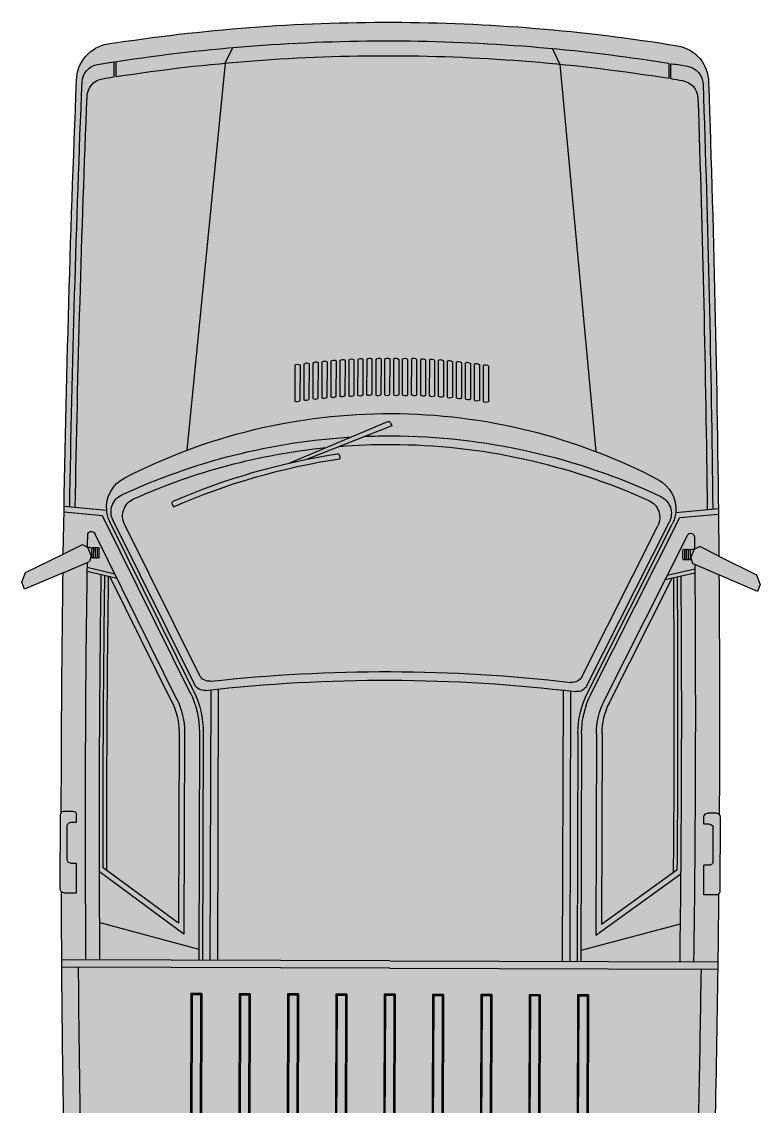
# Model space of a CAD drawing. Header units: millimetres. Extents: x 1999 to 2304, y 1614 to 1800.
# Drawn here: x 2208.45 to 2210.437, y 1628.197 to 1631.113 of the extents above; entities that cross this region are included whole.
import ezdxf

# ---------------------------------------------------------------- set-up
doc = ezdxf.new("R2010")
doc.units = ezdxf.units.MM
doc.header["$LTSCALE"] = 0.03
for name, color, linetype in [('Layout', 6, 'Continuous'), ('PL09', 9, 'Continuous'), ('PL250', 250, 'Continuous'), ('PL5', 5, 'Continuous')]:
    doc.layers.add(name, color=color, linetype=linetype)

# ---------------------------------------------------------------- blocks, each defined once
blk = doc.blocks.new('Pampa')
at = {"layer": 'PL09'}
blk.add_hatch(color=256, dxfattribs=at).paths.add_polyline_path([(-0.0335, 0.8005, 0.00102), (-0.0368, 0.8373, 0.376279), (-0.0866, 0.8844), (-0.2699, 0.8844, 0.414214), (-0.2899, 0.8644), (-0.2899, 0.8459), (-0.9588, 0.8696, 0.004602), (-1.8633, 0.8839, 0.204112), (-1.8705, 0.887), (-2.0705, 0.887, 0.167143), (-2.0767, 0.8849, 0.003279), (-2.7213, 0.8821), (-2.6772, 0.9856), (-2.6956, 0.9934), (-2.7218, 0.9829), (-2.7718, 0.8816, 0.006478), (-4.0448, 0.85, 0.368539), (-4.1436, 0.7658, 0.039625), (-4.2044, 0, 0.039625), (-4.1436, -0.7658, 0.368539), (-4.0448, -0.85, 0.006478), (-2.7718, -0.8816), (-2.7218, -0.9829), (-2.6956, -0.9934), (-2.6772, -0.9856), (-2.7213, -0.8821, 0.003279), (-2.0767, -0.8849, 0.167143), (-2.0705, -0.887), (-1.8705, -0.887, 0.204112), (-1.8633, -0.8839, 0.004602), (-0.9588, -0.8696), (-0.2899, -0.8459), (-0.2899, -0.8644, 0.414214), (-0.2699, -0.8844), (-0.0866, -0.8844, 0.376279), (-0.0368, -0.8373, 0.00102), (-0.0335, -0.8005, 0.022143), (0.002, 0, 0.022143)])
at = {"layer": 'PL250'}
for p, q in [((-2.889, 0.7653), (-2.8994, 0.8799)), ((-2.8749, 0.7762), (-2.8844, 0.8801)), ((-2.7718, 0.8816), (-2.7971, 0.8304)), ((-2.7213, 0.8821), (-2.7516, 0.811)), ((-2.0805, 0.877), (-2.0805, 0.8537)), ((-1.8605, 0.877), (-1.8605, 0.8437)), ((-1.6808, 0), (-1.6808, 0.8824)), ((-1.6608, 0), (-1.6608, 0.8821)), ((-2.0505, 0.8587), (-2.0505, 0.8437)), ((-1.9505, 0.8687), (-2.0405, 0.8687)), ((-1.9405, 0.8587), (-1.9405, 0.8437)), ((-2.7971, 0.8304), (-2.7897, 0.8161)), ((-2.7363, 0.817), (-2.7192, 0.7432)), ((-2.726, 0.8171), (-2.7076, 0.7374)), ((-2.0505, 0.8437), (-2.0705, 0.8437)), ((-1.8605, 0.8437), (-1.9405, 0.8437)), ((-2.38, 0.5738), (-2.8272, 0.7971)), ((-2.7898, 0.81), (-2.7897, 0.8161)), ((-2.7676, 0.8067), (-2.7897, 0.8161)), ((-2.7632, 0.805), (-2.7874, 0.805)), ((-2.7637, 0.8), (-2.7874, 0.8)), ((-2.7637, 0.795), (-2.7874, 0.795)), ((-2.7637, 0.79), (-2.7874, 0.79)), ((-2.7676, 0.8067), (-2.7516, 0.811)), ((-2.7612, 0.8084), (-2.7612, 0.807)), ((-2.3979, 0.538), (-2.8749, 0.7762)), ((-2.7637, 0.785), (-2.7874, 0.785)), ((-1.7806, 0.5689), (-1.9287, 0.7718)), ((-1.751, 0.5539), (-1.9174, 0.7818)), ((-1.7814, 0.7807), (-1.7103, 0.5139)), ((-4.056, 0.7437), (-4.0948, 0.7437)), ((-4.0552, 0.7487), (-4.0933, 0.7487)), ((-2.4226, 0.528), (-2.8638, 0.7483)), ((-2.4048, 0.5303), (-2.8572, 0.7562)), ((-2.3733, 0.5872), (-2.712, 0.7563)), ((-2.4473, 0.5146), (-2.8528, 0.7171)), ((-2.9078, 0.5895), (-2.8996, 0.5859)), ((-2.2931, 0.5689), (-1.7806, 0.5689)), ((-4.0931, 0.45), (-3.0519, 0.55)), ((-2.2931, 0.5539), (-1.751, 0.5539)), ((-1.5873, 0.5315), (-1.5908, 0.535)), ((-1.5908, 0.505), (-1.5908, 0.535)), ((-1.5908, 0.535), (-0.16, 0.535)), ((-1.5873, 0.5085), (-1.5873, 0.5315)), ((-1.5873, 0.5315), (-0.886, 0.5315)), ((-2.2931, 0.5139), (-1.6808, 0.5139)), ((-2.2931, 0.5039), (-1.6808, 0.5039)), ((-1.5873, 0.5085), (-1.5908, 0.505)), ((-1.5908, 0.505), (-0.16, 0.505)), ((-1.5873, 0.5085), (-0.886, 0.5085)), ((-2.4078, 0.4839), (-1.6808, 0.4839)), ((-4.0931, 0.45), (-4.1351, 0.43)), ((-2.4078, 0.4639), (-1.6808, 0.4639)), ((-1.5908, 0.405), (-0.16, 0.405)), ((-1.5908, 0.375), (-1.5908, 0.405)), ((-1.5873, 0.4015), (-1.5908, 0.405)), ((-1.5873, 0.4015), (-0.886, 0.4015)), ((-1.5873, 0.3785), (-1.5873, 0.4015)), ((-1.5873, 0.3785), (-1.5908, 0.375)), ((-1.5908, 0.375), (-0.16, 0.375)), ((-1.5873, 0.3785), (-0.886, 0.3785)), ((-3.0182, 0.2746), (-3.1304, 0.0094)), ((-1.5908, 0.275), (-0.16, 0.275)), ((-1.5908, 0.245), (-1.5908, 0.275)), ((-1.5873, 0.2715), (-1.5908, 0.275)), ((-1.5873, 0.2715), (-0.886, 0.2715)), ((-1.5873, 0.2485), (-1.5873, 0.2715)), ((-3.2842, 0.2362), (-3.1884, 0.2362)), ((-3.2821, 0.2464), (-3.1863, 0.2464)), ((-3.2808, 0.2604), (-3.1849, 0.2604)), ((-1.5873, 0.2485), (-1.5908, 0.245)), ((-1.5908, 0.245), (-0.16, 0.245)), ((-1.5873, 0.2485), (-0.886, 0.2485)), ((-3.2873, 0.212), (-3.1915, 0.212)), ((-3.2856, 0.2222), (-3.1898, 0.2222)), ((-3.1194, -0.0007), (-3.0283, 0.2287)), ((-3.2898, 0.1878), (-3.1939, 0.1878)), ((-3.2887, 0.198), (-3.1929, 0.198)), ((-3.2935, 0.1495), (-3.1977, 0.1495)), ((-3.2922, 0.1635), (-3.1964, 0.1635)), ((-3.2911, 0.1738), (-3.1953, 0.1738)), ((-3.2956, 0.1253), (-3.1998, 0.1253)), ((-3.2943, 0.1393), (-3.1984, 0.1393)), ((-3.0392, 0.1397), (-3.0303, 0.1383)), ((-1.5908, 0.145), (-0.16, 0.145)), ((-1.5908, 0.115), (-1.5908, 0.145)), ((-1.5873, 0.1415), (-1.5908, 0.145)), ((-1.5873, 0.1185), (-1.5908, 0.115)), ((-1.5873, 0.1415), (-0.886, 0.1415)), ((-1.5873, 0.1185), (-1.5873, 0.1415)), ((-1.5873, 0.1185), (-0.886, 0.1185)), ((-3.2968, 0.1014), (-3.2011, 0.1014)), ((-3.2968, 0.0914), (-3.2009, 0.0914)), ((-3.2955, 0.1154), (-3.1997, 0.1154)), ((-1.5908, 0.115), (-0.16, 0.115)), ((-3.2981, 0.0774), (-3.2023, 0.0774)), ((-3.298, 0.0671), (-3.2022, 0.0671)), ((-3.2993, 0.0531), (-3.2035, 0.0531)), ((-3.2977, 0.0425), (-3.2019, 0.0425)), ((-3.2993, 0.0052), (-3.2035, 0.0052)), ((-3.299, 0.0285), (-3.2032, 0.0285)), ((-3.298, 0.0192), (-3.2022, 0.0192)), ((-3.1277, 0.0028), (-3.1194, -0.0007)), ((-1.6808, 0), (-1.6808, -0.8824)), ((-1.6608, 0), (-1.6608, -0.8824)), ((-1.5908, 0.015), (-0.16, 0.015)), ((-1.5908, -0.015), (-1.5908, 0.015)), ((-1.5873, 0.0115), (-1.5908, 0.015)), ((-1.5873, 0.0115), (-0.886, 0.0115)), ((-1.5873, -0.0115), (-1.5873, 0.0115)), ((-3.2993, -0.0052), (-3.2035, -0.0052)), ((-3.299, -0.0285), (-3.2032, -0.0285)), ((-3.298, -0.0192), (-3.2022, -0.0192)), ((-1.5873, -0.0115), (-1.5908, -0.015)), ((-1.5908, -0.015), (-0.16, -0.015)), ((-1.5873, -0.0115), (-0.886, -0.0115)), ((-3.2993, -0.0531), (-3.2035, -0.0531)), ((-3.2977, -0.0425), (-3.2019, -0.0425)), ((-3.2981, -0.0774), (-3.2023, -0.0774)), ((-3.298, -0.0671), (-3.2022, -0.0671)), ((-3.2968, -0.0914), (-3.2009, -0.0914)), ((-3.2968, -0.1014), (-3.2011, -0.1014)), ((-3.2955, -0.1154), (-3.1997, -0.1154)), ((-1.5908, -0.115), (-0.16, -0.115)), ((-1.5908, -0.145), (-1.5908, -0.115)), ((-1.5873, -0.1185), (-1.5908, -0.115)), ((-3.2956, -0.1253), (-3.1998, -0.1253)), ((-3.2943, -0.1393), (-3.1984, -0.1393)), ((-1.5873, -0.1415), (-1.5908, -0.145)), ((-1.5908, -0.145), (-0.16, -0.145)), ((-1.5873, -0.1185), (-0.886, -0.1185)), ((-1.5873, -0.1415), (-1.5873, -0.1185)), ((-1.5873, -0.1415), (-0.886, -0.1415)), ((-3.2935, -0.1495), (-3.1977, -0.1495)), ((-3.2922, -0.1635), (-3.1964, -0.1635)), ((-3.2911, -0.1738), (-3.1953, -0.1738)), ((-3.2898, -0.1878), (-3.1939, -0.1878)), ((-3.2887, -0.198), (-3.1929, -0.198)), ((-3.2873, -0.212), (-3.1915, -0.212)), ((-3.2856, -0.2222), (-3.1898, -0.2222)), ((-3.2842, -0.2362), (-3.1884, -0.2362)), ((-3.2821, -0.2464), (-3.1863, -0.2464)), ((-3.2808, -0.2604), (-3.1849, -0.2604)), ((-1.5908, -0.245), (-0.16, -0.245)), ((-1.5908, -0.275), (-1.5908, -0.245)), ((-1.5873, -0.2485), (-1.5908, -0.245)), ((-1.5873, -0.2485), (-0.886, -0.2485)), ((-1.5873, -0.2715), (-1.5873, -0.2485)), ((-1.5873, -0.2715), (-1.5908, -0.275)), ((-1.5908, -0.275), (-0.16, -0.275)), ((-1.5873, -0.2715), (-0.886, -0.2715)), ((-1.5908, -0.375), (-0.16, -0.375)), ((-1.5908, -0.405), (-1.5908, -0.375)), ((-1.5873, -0.3785), (-1.5908, -0.375)), ((-1.5873, -0.3785), (-0.886, -0.3785)), ((-1.5873, -0.4015), (-1.5873, -0.3785)), ((-1.5873, -0.4015), (-1.5908, -0.405)), ((-1.5908, -0.405), (-0.16, -0.405)), ((-1.5873, -0.4015), (-0.886, -0.4015)), ((-4.0931, -0.45), (-4.1351, -0.43)), ((-4.0931, -0.45), (-4.1351, -0.43)), ((-4.0931, -0.45), (-3.0519, -0.55)), ((-2.4078, -0.4639), (-1.6808, -0.4639)), ((-2.4078, -0.4839), (-1.6808, -0.4839)), ((-2.4473, -0.5146), (-2.8528, -0.7171)), ((-2.2931, -0.5039), (-1.6808, -0.5039)), ((-2.2931, -0.5139), (-1.6808, -0.5139)), ((-1.7814, -0.7807), (-1.7103, -0.5139)), ((-1.5908, -0.505), (-0.16, -0.505)), ((-1.5908, -0.535), (-1.5908, -0.505)), ((-1.5873, -0.5085), (-1.5908, -0.505)), ((-1.5873, -0.5085), (-0.886, -0.5085)), ((-1.5873, -0.5315), (-1.5873, -0.5085)), ((-2.3979, -0.538), (-2.8749, -0.7762)), ((-2.4226, -0.528), (-2.8638, -0.7483)), ((-2.4048, -0.5303), (-2.8572, -0.7562)), ((-2.2931, -0.5539), (-1.751, -0.5539)), ((-1.751, -0.5539), (-1.9174, -0.7818)), ((-1.5873, -0.5315), (-1.5908, -0.535)), ((-1.5908, -0.535), (-0.16, -0.535)), ((-1.5873, -0.5315), (-0.886, -0.5315)), ((-2.38, -0.5738), (-2.8272, -0.7971)), ((-2.2931, -0.5689), (-1.7806, -0.5689)), ((-1.7806, -0.5689), (-1.9287, -0.7718)), ((-2.3733, -0.5872), (-2.712, -0.7563)), ((-4.056, -0.7437), (-4.0948, -0.7437)), ((-4.0552, -0.7487), (-4.0933, -0.7487)), ((-2.7363, -0.817), (-2.7192, -0.7432)), ((-2.726, -0.8171), (-2.7076, -0.7374)), ((-2.889, -0.7653), (-2.8994, -0.8799)), ((-2.8749, -0.7762), (-2.8844, -0.8801)), ((-2.7637, -0.785), (-2.7874, -0.785)), ((-2.7971, -0.8304), (-2.7897, -0.8161)), ((-2.7898, -0.81), (-2.7897, -0.8161)), ((-2.7676, -0.8067), (-2.7897, -0.8161)), ((-2.7637, -0.79), (-2.7874, -0.79)), ((-2.7637, -0.795), (-2.7874, -0.795)), ((-2.7637, -0.8), (-2.7874, -0.8)), ((-2.7632, -0.805), (-2.7874, -0.805)), ((-2.7676, -0.8067), (-2.7516, -0.811)), ((-2.7612, -0.8084), (-2.7612, -0.807)), ((-2.7213, -0.8821), (-2.7516, -0.811)), ((-2.7718, -0.8816), (-2.7971, -0.8304)), ((-2.0505, -0.8437), (-2.0705, -0.8437)), ((-2.0505, -0.8587), (-2.0505, -0.8437)), ((-1.9405, -0.8587), (-1.9405, -0.8437)), ((-1.8605, -0.8437), (-1.9405, -0.8437)), ((-1.8605, -0.877), (-1.8605, -0.8437)), ((-2.0805, -0.877), (-2.0805, -0.8537)), ((-1.9505, -0.8687), (-2.0405, -0.8687))]:
    blk.add_line(p, q, dxfattribs=at)
for centre, radius, start, end in [((-2.0705, 0.877), 0.01, 127.9556, 180), ((-1.8705, 0.877), 0.01, 0, 43.8548), ((-2.1904, -48.2633), 49.1333, 90.82528, 92.15858), ((-2.1904, -48.2633), 49.1183, 90.82394, 92.1145), ((-2.0705, 0.8537), 0.01, 180, 270), ((-2.0405, 0.8587), 0.01, 90, 180), ((-1.9505, 0.8587), 0.01, 0, 90), ((-4.0391, 0.7852), 0.05, 92.1586, 170.4938), ((-4.0008, 0.7716), 0.05, 92.1145, 170.5798), ((-2.2004, -48.2633), 49.0833, 89.39345, 90.64055), ((-2.1904, -48.2633), 49.1033, 88.56412, 89.38206), ((0.6498, 0), 4.8042, 170.4938, 171.0068), ((-2.8228, 0.8061), 0.01, 90.7267, 243.4654), ((-2.2004, -48.2633), 49.0833, 90.68812, 90.72667), ((-2.7874, 0.8025), 0.0025, 90, 270), ((-2.7874, 0.7975), 0.0025, 90, 270), ((-2.7874, 0.7925), 0.0025, 90, 270), ((-2.7874, 0.7875), 0.0025, 90, 270), ((-2.7848, 0.81), 0.005, 179.0858, 270), ((-2.7637, 0.8025), 0.0025, 270, 90), ((-2.7637, 0.7975), 0.0025, 270, 90), ((-2.7637, 0.7925), 0.0025, 270, 90), ((-2.7637, 0.7875), 0.0025, 270, 90), ((-2.7632, 0.807), 0.002, 270, 0), ((0.6498, 0), 4.7642, 170.5798, 170.9588), ((-2.8974, 0.6757), 0.09, 84.5936, 152.5696), ((-2.8974, 0.6757), 0.09, 63.4654, 84.5936), ((-2.1904, -48.2759), 49.0583, 89.40485, 90.61554), ((-2.1904, -48.2759), 49.0483, 89.6943, 90.61297), ((-2.1904, -48.2759), 49.0383, 89.68567, 90.61041), ((0.6498, 0), 4.8042, 171.1155, 180), ((0.6498, 0), 4.7642, 171.0197, 180), ((-4.0948, 0.7417), 0.002, 90, 171.1155), ((-4.0933, 0.7507), 0.002, 171.0068, 270), ((-2.8861, 0.7036), 0.05, 63.4654, 154.9617), ((-1.5956, 0), 1.5567, 152.5696, 180), ((-1.3799, 0), 1.7124, 154.9617, 176.4075), ((-2.8751, 0.6724), 0.05, 63.4654, 155.787), ((-1.3799, 0), 1.6894, 155.787, 174.044), ((-1.2724, -0.1321), 1.7926, 156.3489, 171.0944), ((-1.2782, -0.1304), 1.7726, 156.163, 171.2804), ((-2.9098, 0.585), 0.005, 66.1887, 156.3489), ((-2.2931, 0.7539), 0.185, 243.4654, 270), ((-2.2931, 0.7539), 0.2, 243.4654, 270), ((-2.436, 0.5011), 0.03, 353.2878, 63.4654), ((-2.2931, 0.7539), 0.25, 243.4654, 270), ((-2.2931, 0.7539), 0.24, 243.4654, 270), ((-2.4607, 0.4878), 0.03, 353.5027, 63.4654), ((1.8222, 0), 4.2575, 173.2878, 180), ((1.8222, 0), 4.2805, 173.5027, 180), ((-3.2767, 0.2284), 0.0108, 133.8665, 215.2785), ((-3.2733, 0.2527), 0.0108, 133.8665, 215.2785), ((-3.1971, 0.23), 0.0107, 313.1344, 35.5646), ((-3.1936, 0.2542), 0.0107, 313.1344, 35.5646), ((-3.2799, 0.2042), 0.0108, 133.8665, 215.2785), ((-3.2002, 0.2058), 0.0107, 313.1344, 35.5646), ((-3.2823, 0.18), 0.0108, 133.8665, 215.2785), ((-3.2026, 0.1816), 0.0107, 313.1344, 35.5646), ((-3.2847, 0.1558), 0.0108, 133.8665, 215.2785), ((-3.205, 0.1573), 0.0107, 313.1344, 35.5646), ((-3.2868, 0.1315), 0.0108, 133.8665, 215.2785), ((-3.2071, 0.1331), 0.0107, 313.1344, 35.5646), ((-1.3799, 0), 1.6894, 175.246, 180), ((-3.0384, 0.1446), 0.005, 171.0944, 261.2547), ((-3.2893, 0.0836), 0.0108, 133.8665, 215.2785), ((-3.288, 0.1076), 0.0108, 133.8665, 215.2785), ((-3.2096, 0.0852), 0.0107, 313.1344, 35.5646), ((-3.2084, 0.1091), 0.0107, 313.1344, 35.5646), ((-3.2905, 0.0594), 0.0108, 133.8665, 215.2785), ((-3.2108, 0.0609), 0.0107, 313.1344, 35.5646), ((-1.3799, 0), 1.7124, 177.6158, 180), ((-3.2902, 0.0348), 0.0108, 133.8665, 215.2785), ((-3.2105, 0.0363), 0.0107, 313.1344, 35.5646), ((0.6498, 0), 4.8042, 180, 188.8845), ((0.6498, 0), 4.7642, 180, 188.9803), ((-3.2905, 0.0114), 0.0108, 133.8665, 215.2785), ((-3.2108, 0.013), 0.0107, 313.1344, 35.5646), ((-1.5956, 0), 1.5567, 180, 207.4304), ((-3.1258, 0.0074), 0.005, 157.0783, 247.0783), ((-1.3799, 0), 1.7124, 180, 205.0383), ((-1.3799, 0), 1.6894, 180, 204.213), ((1.8222, 0), 4.2805, 180, 186.4973), ((1.8222, 0), 4.2575, 180, 186.7122), ((-3.2905, -0.0114), 0.0108, 144.7215, 226.1335), ((-3.2902, -0.0348), 0.0108, 144.7215, 226.1335), ((-3.2108, -0.013), 0.0107, 324.4354, 46.8656), ((-3.2105, -0.0363), 0.0107, 324.4354, 46.8656), ((-3.2905, -0.0594), 0.0108, 144.7215, 226.1335), ((-3.2108, -0.0609), 0.0107, 324.4354, 46.8656), ((-3.2893, -0.0836), 0.0108, 144.7215, 226.1335), ((-3.2096, -0.0852), 0.0107, 324.4354, 46.8656), ((-3.288, -0.1076), 0.0108, 144.7215, 226.1335), ((-3.2084, -0.1091), 0.0107, 324.4354, 46.8656), ((-3.2868, -0.1315), 0.0108, 144.7215, 226.1335), ((-3.2071, -0.1331), 0.0107, 324.4354, 46.8656), ((-3.2847, -0.1558), 0.0108, 144.7215, 226.1335), ((-3.2823, -0.18), 0.0108, 144.7215, 226.1335), ((-3.205, -0.1573), 0.0107, 324.4354, 46.8656), ((-3.2026, -0.1816), 0.0107, 324.4354, 46.8656), ((-3.2799, -0.2042), 0.0108, 144.7215, 226.1335), ((-3.2002, -0.2058), 0.0107, 324.4354, 46.8656), ((-3.2767, -0.2284), 0.0108, 144.7215, 226.1335), ((-3.1971, -0.23), 0.0107, 324.4354, 46.8656), ((-3.2733, -0.2527), 0.0108, 144.7215, 226.1335), ((-3.1936, -0.2542), 0.0107, 324.4354, 46.8656), ((-2.4607, -0.4878), 0.03, 296.5346, 6.4973), ((-2.436, -0.5011), 0.03, 296.5346, 6.7122), ((-2.2931, -0.7539), 0.25, 90, 116.5346), ((-2.2931, -0.7539), 0.24, 90, 116.5346), ((-2.2931, -0.7539), 0.2, 90, 116.5346), ((-2.2931, -0.7539), 0.185, 90, 116.5346), ((-2.8751, -0.6724), 0.05, 204.213, 296.5346), ((-2.8974, -0.6757), 0.09, 207.4304, 275.4064), ((-2.8861, -0.7036), 0.05, 205.0383, 296.5346), ((-4.0948, -0.7417), 0.002, 188.8845, 270), ((-4.0933, -0.7507), 0.002, 90, 188.9932), ((0.6498, 0), 4.8042, 188.9932, 189.5062), ((0.6498, 0), 4.7642, 189.0412, 189.4202), ((-2.8974, -0.6757), 0.09, 275.4064, 296.5346), ((-4.0008, -0.7716), 0.05, 189.4202, 267.8855), ((-2.7874, -0.7875), 0.0025, 90, 270), ((-2.7637, -0.7875), 0.0025, 270, 90), ((-2.1904, 48.2759), 49.0583, 269.38446, 270.59515), ((-2.1904, 48.2759), 49.0483, 269.38703, 270.3057), ((-2.1904, 48.2759), 49.0383, 269.38959, 270.31433), ((-4.0391, -0.7852), 0.05, 189.5062, 267.8414), ((-2.8228, -0.8061), 0.01, 116.5346, 269.2733), ((-2.2004, 48.2633), 49.0833, 269.27333, 269.31188), ((-2.7874, -0.7925), 0.0025, 90, 270), ((-2.7874, -0.7975), 0.0025, 90, 270), ((-2.7874, -0.8025), 0.0025, 90, 270), ((-2.7848, -0.81), 0.005, 90, 180.9142), ((-2.7637, -0.7925), 0.0025, 270, 90), ((-2.7637, -0.7975), 0.0025, 270, 90), ((-2.7637, -0.8025), 0.0025, 270, 90), ((-2.7632, -0.807), 0.002, 0, 90), ((-2.1904, 48.2633), 49.1333, 267.84142, 269.17472), ((-2.1904, 48.2633), 49.1183, 267.8855, 269.17606), ((-2.2004, 48.2633), 49.0833, 269.35945, 270.60655), ((-2.0705, -0.8537), 0.01, 90, 180), ((-2.1904, 48.2633), 49.1033, 270.61794, 271.43588), ((-2.0405, -0.8587), 0.01, 180, 270), ((-1.9505, -0.8587), 0.01, 270, 360), ((-2.0705, -0.877), 0.01, 180, 232.0444), ((-1.8705, -0.877), 0.01, 316.1452, 360)]:
    blk.add_arc(centre, radius, start, end, dxfattribs=at)
at = {"layer": 'PL5'}
blk.add_lwpolyline([(-0.9588, 0.8696, 0.004602), (-1.8633, 0.8839, 0.204112), (-1.8705, 0.887), (-2.0705, 0.887, 0.167143), (-2.0767, 0.8849, 0.003279), (-2.7213, 0.8821), (-2.6772, 0.9856), (-2.6956, 0.9934), (-2.7218, 0.9829), (-2.7718, 0.8816, 0.006478), (-4.0448, 0.85, 0.368539), (-4.1436, 0.7658, 0.039625), (-4.2044, 0, 0.039625), (-4.1436, -0.7658, 0.368539), (-4.0448, -0.85, 0.006478), (-2.7718, -0.8816), (-2.7218, -0.9829), (-2.6956, -0.9934), (-2.6772, -0.9856), (-2.7213, -0.8821, 0.003279), (-2.0767, -0.8849, 0.167143), (-2.0705, -0.887), (-1.8705, -0.887, 0.204112), (-1.8633, -0.8839, 0.004602), (-0.9588, -0.8696)], format="xyb", dxfattribs=at)

msp = doc.modelspace()

# ---------------------------------------------------------------- block references
at = {"layer": 'Layout', "xscale": -1, "rotation": 89.82040439776976}
msp.add_blockref('Pampa', (2209.4351, 1626.9074), dxfattribs=at)

doc.saveas('drawing.dxf')
